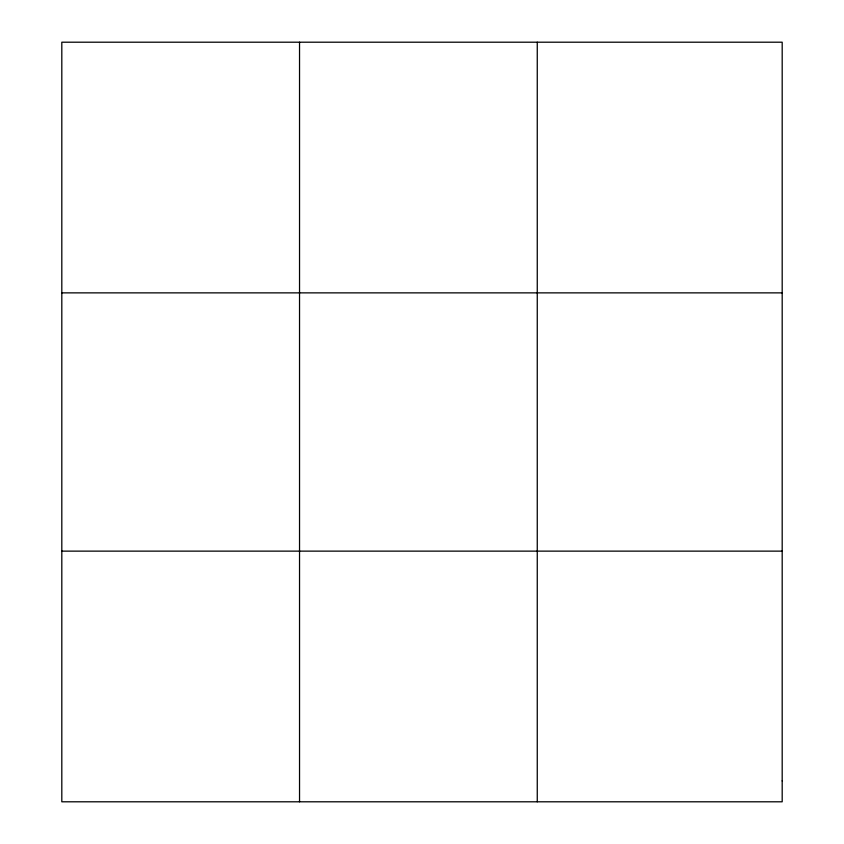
<?xml version="1.0" encoding="UTF-8"?>
<svg xmlns="http://www.w3.org/2000/svg" width="844" height="844" viewBox="0 0 844 844"><rect width="100%" height="100%" fill="white"/><g stroke="black" fill="none" stroke-linecap="round" stroke-linejoin="round"><path stroke-width="1.27" d="M299.536 42.2L299.536 801.8M537.259 42.2L537.259 801.8M61.812 292.868L782.188 292.868M61.812 551.132L782.188 551.132M782.188 780.911L782.188 801.8L61.812 801.8L61.812 42.2L782.188 42.2L782.188 780.911"/></g></svg>
